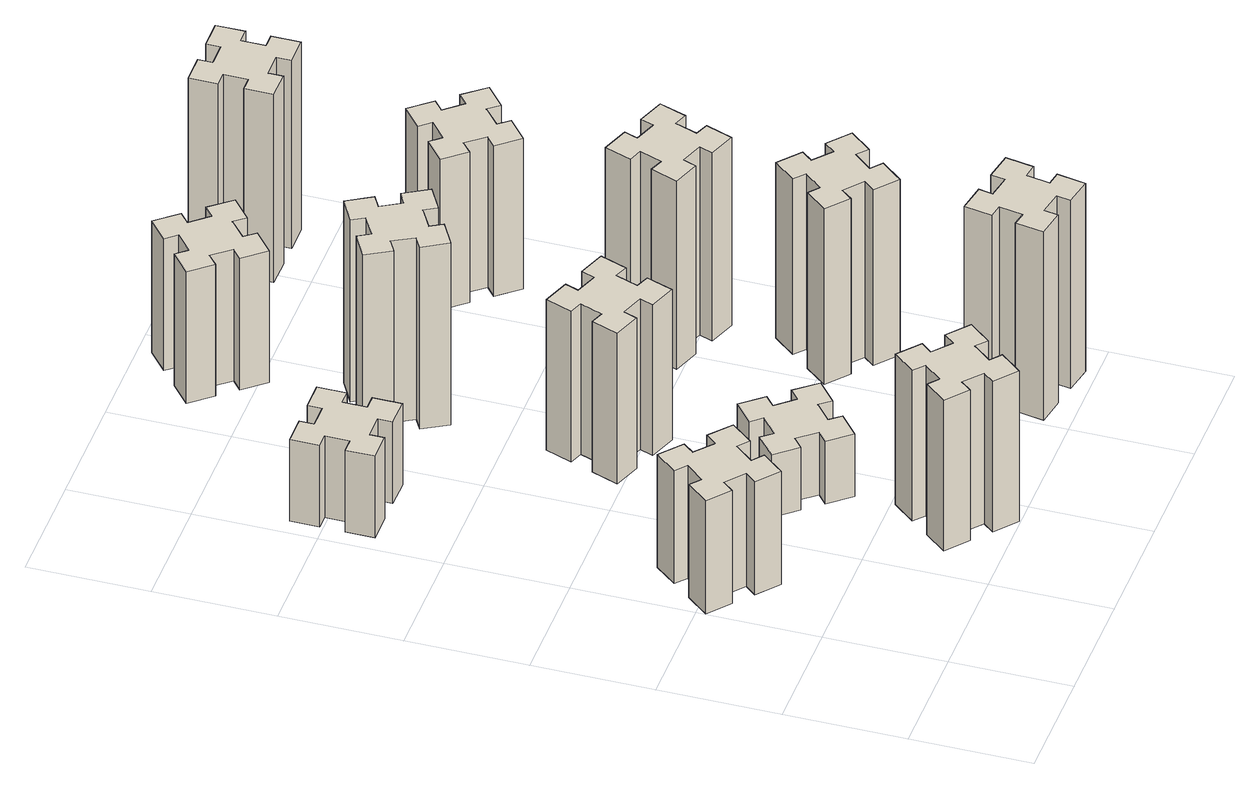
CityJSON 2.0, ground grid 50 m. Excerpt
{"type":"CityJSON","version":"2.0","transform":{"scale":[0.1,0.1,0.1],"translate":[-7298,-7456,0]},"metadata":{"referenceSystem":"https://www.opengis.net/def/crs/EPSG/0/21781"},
"CityObjects":{
"building1":{"type":"Building","attributes":{"class":"1000","function":"1000","usage":"1000","yearOfConstruction":2016,"roofType":"1000","measuredHeight":54,"storeysAboveGround":30,"storeysBelowGround":0},"geometry":[{"type":"Solid","lod":"1","boundaries":[[[[0,1,2,3,4,5,6,7,8,9,10,11,12,13,14,15,16,17,18,19]],[[17,16,20,21]],[[16,15,22,20]],[[15,14,23,22]],[[14,13,24,23]],[[13,12,25,24]],[[12,11,26,25]],[[11,10,27,26]],[[10,9,28,27]],[[9,8,29,28]],[[8,7,30,29]],[[7,6,31,30]],[[6,5,32,31]],[[5,4,33,32]],[[4,3,34,33]],[[3,2,35,34]],[[2,1,36,35]],[[1,0,37,36]],[[0,19,38,37]],[[19,18,39,38]],[[18,17,21,39]],[[24,25,26,27,28,29,30,31,32,33,34,35,36,37,38,39,21,20,22,23]]]]}]},
"building2":{"type":"Building","attributes":{"class":"1000","function":"1000","usage":"1000","yearOfConstruction":2016,"roofType":"1000","measuredHeight":72,"storeysAboveGround":30,"storeysBelowGround":0},"geometry":[{"type":"Solid","lod":"1","boundaries":[[[[40,41,42,43,44,45,46,47,48,49,50,51,52,53,54,55,56,57,58,59]],[[57,56,60,61]],[[56,55,62,60]],[[55,54,63,62]],[[54,53,64,63]],[[53,52,65,64]],[[52,51,66,65]],[[51,50,67,66]],[[50,49,68,67]],[[49,48,69,68]],[[48,47,70,69]],[[47,46,71,70]],[[46,45,72,71]],[[45,44,73,72]],[[44,43,74,73]],[[43,42,75,74]],[[42,41,76,75]],[[41,40,77,76]],[[40,59,78,77]],[[59,58,79,78]],[[58,57,61,79]],[[64,65,66,67,68,69,70,71,72,73,74,75,76,77,78,79,61,60,62,63]]]]}]},
"building3":{"type":"Building","attributes":{"class":"1000","function":"1000","usage":"1000","yearOfConstruction":2016,"roofType":"1000","measuredHeight":39,"storeysAboveGround":30,"storeysBelowGround":0},"geometry":[{"type":"Solid","lod":"1","boundaries":[[[[80,81,82,83,84,85,86,87,88,89,90,91,92,93,94,95,96,97,98,99]],[[97,96,100,101]],[[96,95,102,100]],[[95,94,103,102]],[[94,93,104,103]],[[93,92,105,104]],[[92,91,106,105]],[[91,90,107,106]],[[90,89,108,107]],[[89,88,109,108]],[[88,87,110,109]],[[87,86,111,110]],[[86,85,112,111]],[[85,84,113,112]],[[84,83,114,113]],[[83,82,115,114]],[[82,81,116,115]],[[81,80,117,116]],[[80,99,118,117]],[[99,98,119,118]],[[98,97,101,119]],[[104,105,106,107,108,109,110,111,112,113,114,115,116,117,118,119,101,100,102,103]]]]}]},
"building4":{"type":"Building","attributes":{"class":"1000","function":"1000","usage":"1000","yearOfConstruction":2016,"roofType":"1000","measuredHeight":30,"storeysAboveGround":30,"storeysBelowGround":0},"geometry":[{"type":"Solid","lod":"1","boundaries":[[[[120,121,122,123,124,125,126,127,128,129,130,131,132,133,134,135,136,137,138,139]],[[137,136,140,141]],[[136,135,142,140]],[[135,134,143,142]],[[134,133,144,143]],[[133,132,145,144]],[[132,131,146,145]],[[131,130,147,146]],[[130,129,148,147]],[[129,128,149,148]],[[128,127,150,149]],[[127,126,151,150]],[[126,125,152,151]],[[125,124,153,152]],[[124,123,154,153]],[[123,122,155,154]],[[122,121,156,155]],[[121,120,157,156]],[[120,139,158,157]],[[139,138,159,158]],[[138,137,141,159]],[[144,145,146,147,148,149,150,151,152,153,154,155,156,157,158,159,141,140,142,143]]]]}]},
"building5":{"type":"Building","attributes":{"class":"1000","function":"1000","usage":"1000","yearOfConstruction":2016,"roofType":"1000","measuredHeight":72,"storeysAboveGround":30,"storeysBelowGround":0},"geometry":[{"type":"Solid","lod":"1","boundaries":[[[[160,161,162,163,164,165,166,167,168,169,170,171,172,173,174,175,176,177,178,179]],[[177,176,180,181]],[[176,175,182,180]],[[175,174,183,182]],[[174,173,184,183]],[[173,172,185,184]],[[172,171,186,185]],[[171,170,187,186]],[[170,169,188,187]],[[169,168,189,188]],[[168,167,190,189]],[[167,166,191,190]],[[166,165,192,191]],[[165,164,193,192]],[[164,163,194,193]],[[163,162,195,194]],[[162,161,196,195]],[[161,160,197,196]],[[160,179,198,197]],[[179,178,199,198]],[[178,177,181,199]],[[184,185,186,187,188,189,190,191,192,193,194,195,196,197,198,199,181,180,182,183]]]]}]},
"building6":{"type":"Building","attributes":{"class":"1000","function":"1000","usage":"1000","yearOfConstruction":2016,"roofType":"1000","measuredHeight":87,"storeysAboveGround":30,"storeysBelowGround":0},"geometry":[{"type":"Solid","lod":"1","boundaries":[[[[200,201,202,203,204,205,206,207,208,209,210,211,212,213,214,215,216,217,218,219]],[[217,216,220,221]],[[216,215,222,220]],[[215,214,223,222]],[[214,213,224,223]],[[213,212,225,224]],[[212,211,226,225]],[[211,210,227,226]],[[210,209,228,227]],[[209,208,229,228]],[[208,207,230,229]],[[207,206,231,230]],[[206,205,232,231]],[[205,204,233,232]],[[204,203,234,233]],[[203,202,235,234]],[[202,201,236,235]],[[201,200,237,236]],[[200,219,238,237]],[[219,218,239,238]],[[218,217,221,239]],[[224,225,226,227,228,229,230,231,232,233,234,235,236,237,238,239,221,220,222,223]]]]}]},
"building7":{"type":"Building","attributes":{"class":"1000","function":"1000","usage":"1000","yearOfConstruction":2016,"roofType":"1000","measuredHeight":90,"storeysAboveGround":30,"storeysBelowGround":0},"geometry":[{"type":"Solid","lod":"1","boundaries":[[[[240,241,242,243,244,245,246,247,248,249,250,251,252,253,254,255,256,257,258,259]],[[257,256,260,261]],[[256,255,262,260]],[[255,254,263,262]],[[254,253,264,263]],[[253,252,265,264]],[[252,251,266,265]],[[251,250,267,266]],[[250,249,268,267]],[[249,248,269,268]],[[248,247,270,269]],[[247,246,271,270]],[[246,245,272,271]],[[245,244,273,272]],[[244,243,274,273]],[[243,242,275,274]],[[242,241,276,275]],[[241,240,277,276]],[[240,259,278,277]],[[259,258,279,278]],[[258,257,261,279]],[[264,265,266,267,268,269,270,271,272,273,274,275,276,277,278,279,261,260,262,263]]]]}]},
"building8":{"type":"Building","attributes":{"class":"1000","function":"1000","usage":"1000","yearOfConstruction":2016,"roofType":"1000","measuredHeight":63,"storeysAboveGround":30,"storeysBelowGround":0},"geometry":[{"type":"Solid","lod":"1","boundaries":[[[[280,281,282,283,284,285,286,287,288,289,290,291,292,293,294,295,296,297,298,299]],[[297,296,300,301]],[[296,295,302,300]],[[295,294,303,302]],[[294,293,304,303]],[[293,292,305,304]],[[292,291,306,305]],[[291,290,307,306]],[[290,289,308,307]],[[289,288,309,308]],[[288,287,310,309]],[[287,286,311,310]],[[286,285,312,311]],[[285,284,313,312]],[[284,283,314,313]],[[283,282,315,314]],[[282,281,316,315]],[[281,280,317,316]],[[280,299,318,317]],[[299,298,319,318]],[[298,297,301,319]],[[304,305,306,307,308,309,310,311,312,313,314,315,316,317,318,319,301,300,302,303]]]]}]},
"building9":{"type":"Building","attributes":{"class":"1000","function":"1000","usage":"1000","yearOfConstruction":2016,"roofType":"1000","measuredHeight":84,"storeysAboveGround":30,"storeysBelowGround":0},"geometry":[{"type":"Solid","lod":"1","boundaries":[[[[320,321,322,323,324,325,326,327,328,329,330,331,332,333,334,335,336,337,338,339]],[[337,336,340,341]],[[336,335,342,340]],[[335,334,343,342]],[[334,333,344,343]],[[333,332,345,344]],[[332,331,346,345]],[[331,330,347,346]],[[330,329,348,347]],[[329,328,349,348]],[[328,327,350,349]],[[327,326,351,350]],[[326,325,352,351]],[[325,324,353,352]],[[324,323,354,353]],[[323,322,355,354]],[[322,321,356,355]],[[321,320,357,356]],[[320,339,358,357]],[[339,338,359,358]],[[338,337,341,359]],[[344,345,346,347,348,349,350,351,352,353,354,355,356,357,358,359,341,340,342,343]]]]}]},
"building10":{"type":"Building","attributes":{"class":"1000","function":"1000","usage":"1000","yearOfConstruction":2016,"roofType":"1000","measuredHeight":90,"storeysAboveGround":30,"storeysBelowGround":0},"geometry":[{"type":"Solid","lod":"1","boundaries":[[[[360,361,362,363,364,365,366,367,368,369,370,371,372,373,374,375,376,377,378,379]],[[377,376,380,381]],[[376,375,382,380]],[[375,374,383,382]],[[374,373,384,383]],[[373,372,385,384]],[[372,371,386,385]],[[371,370,387,386]],[[370,369,388,387]],[[369,368,389,388]],[[368,367,390,389]],[[367,366,391,390]],[[366,365,392,391]],[[365,364,393,392]],[[364,363,394,393]],[[363,362,395,394]],[[362,361,396,395]],[[361,360,397,396]],[[360,379,398,397]],[[379,378,399,398]],[[378,377,381,399]],[[384,385,386,387,388,389,390,391,392,393,394,395,396,397,398,399,381,380,382,383]]]]}]},
"building11":{"type":"Building","attributes":{"class":"1000","function":"1000","usage":"1000","yearOfConstruction":2016,"roofType":"1000","measuredHeight":72,"storeysAboveGround":30,"storeysBelowGround":0},"geometry":[{"type":"Solid","lod":"1","boundaries":[[[[400,401,402,403,404,405,406,407,408,409,410,411,412,413,414,415,416,417,418,419]],[[417,416,420,421]],[[416,415,422,420]],[[415,414,423,422]],[[414,413,424,423]],[[413,412,425,424]],[[412,411,426,425]],[[411,410,427,426]],[[410,409,428,427]],[[409,408,429,428]],[[408,407,430,429]],[[407,406,431,430]],[[406,405,432,431]],[[405,404,433,432]],[[404,403,434,433]],[[403,402,435,434]],[[402,401,436,435]],[[401,400,437,436]],[[400,419,438,437]],[[419,418,439,438]],[[418,417,421,439]],[[424,425,426,427,428,429,430,431,432,433,434,435,436,437,438,439,421,420,422,423]]]]}]},
"building12":{"type":"Building","attributes":{"class":"1000","function":"1000","usage":"1000","yearOfConstruction":2016,"roofType":"1000","measuredHeight":90,"storeysAboveGround":30,"storeysBelowGround":0},"geometry":[{"type":"Solid","lod":"1","boundaries":[[[[440,441,442,443,444,445,446,447,448,449,450,451,452,453,454,455,456,457,458,459]],[[457,456,460,461]],[[456,455,462,460]],[[455,454,463,462]],[[454,453,464,463]],[[453,452,465,464]],[[452,451,466,465]],[[451,450,467,466]],[[450,449,468,467]],[[449,448,469,468]],[[448,447,470,469]],[[447,446,471,470]],[[446,445,472,471]],[[445,444,473,472]],[[444,443,474,473]],[[443,442,475,474]],[[442,441,476,475]],[[441,440,477,476]],[[440,459,478,477]],[[459,458,479,478]],[[458,457,461,479]],[[464,465,466,467,468,469,470,471,472,473,474,475,476,477,478,479,461,460,462,463]]]]}]}
},
"vertices":[
[136,933,0],[213,869,0],[174,823,0],[266,746,0],[343,838,0],[297,876,0],[362,953,0],[408,914,0],[485,1006,0],[393,1083,0],[354,1037,0],[278,1102,0],[316,1148,0],[224,1225,0],[147,1133,0],[193,1094,0],[129,1018,0],[83,1056,0],[6,964,0],[98,887,0],[129,1018,540],[83,1056,540],[193,1094,540],[147,1133,540],[224,1225,540],[316,1148,540],[278,1102,540],[354,1037,540],[393,1083,540],[485,1006,540],[408,914,540],[362,953,540],[297,876,540],[343,838,540],[266,746,540],[174,823,540],[213,869,540],[136,933,540],[98,887,540],[6,964,540],
[776,193,0],[853,129,0],[814,83,0],[906,6,0],[983,98,0],[937,136,0],[1002,213,0],[1048,174,0],[1125,266,0],[1033,343,0],[994,297,0],[918,362,0],[956,408,0],[864,485,0],[787,393,0],[833,354,0],[769,278,0],[723,316,0],[646,224,0],[738,147,0],[769,278,720],[723,316,720],[833,354,720],[787,393,720],[864,485,720],[956,408,720],[918,362,720],[994,297,720],[1033,343,720],[1125,266,720],[1048,174,720],[1002,213,720],[937,136,720],[983,98,720],[906,6,720],[814,83,720],[853,129,720],[776,193,720],[738,147,720],[646,224,720],
[355,2415,0],[355,2515,0],[415,2515,0],[415,2635,0],[295,2635,0],[295,2575,0],[195,2575,0],[195,2635,0],[75,2635,0],[75,2515,0],[135,2515,0],[135,2415,0],[75,2415,0],[75,2295,0],[195,2295,0],[195,2355,0],[295,2355,0],[295,2295,0],[415,2295,0],[415,2415,0],[295,2355,390],[295,2295,390],[195,2355,390],[195,2295,390],[75,2295,390],[75,2415,390],[135,2415,390],[135,2515,390],[75,2515,390],[75,2635,390],[195,2635,390],[195,2575,390],[295,2575,390],[295,2635,390],[415,2635,390],[415,2515,390],[355,2515,390],[355,2415,390],[415,2415,390],[415,2295,390],
[853,1002,0],[776,937,0],[738,983,0],[646,906,0],[723,814,0],[769,853,0],[833,776,0],[787,738,0],[864,646,0],[956,723,0],[918,769,0],[994,833,0],[1033,787,0],[1125,864,0],[1048,956,0],[1002,918,0],[937,994,0],[983,1033,0],[906,1125,0],[814,1048,0],[937,994,300],[983,1033,300],[1002,918,300],[1048,956,300],[1125,864,300],[1033,787,300],[994,833,300],[918,769,300],[956,723,300],[864,646,300],[787,738,300],[833,776,300],[769,853,300],[723,814,300],[646,906,300],[738,983,300],[776,937,300],[853,1002,300],[814,1048,300],[906,1125,300],
[972,1541,0],[1006,1635,0],[1062,1614,0],[1103,1727,0],[990,1768,0],[970,1712,0],[876,1746,0],[897,1802,0],[784,1843,0],[743,1730,0],[799,1710,0],[765,1616,0],[709,1637,0],[667,1524,0],[780,1483,0],[801,1539,0],[895,1505,0],[874,1449,0],[987,1407,0],[1028,1520,0],[895,1505,720],[874,1449,720],[801,1539,720],[780,1483,720],[667,1524,720],[709,1637,720],[765,1616,720],[799,1710,720],[743,1730,720],[784,1843,720],[897,1802,720],[876,1746,720],[970,1712,720],[990,1768,720],[1103,1727,720],[1062,1614,720],[1006,1635,720],[972,1541,720],[1028,1520,720],[987,1407,720],
[765,2454,0],[815,2367,0],[763,2337,0],[823,2233,0],[927,2293,0],[897,2345,0],[984,2395,0],[1014,2343,0],[1118,2403,0],[1058,2507,0],[1006,2477,0],[956,2564,0],[1008,2594,0],[948,2698,0],[844,2638,0],[874,2586,0],[787,2536,0],[757,2588,0],[653,2528,0],[713,2424,0],[787,2536,870],[757,2588,870],[874,2586,870],[844,2638,870],[948,2698,870],[1008,2594,870],[956,2564,870],[1006,2477,870],[1058,2507,870],[1118,2403,870],[1014,2343,870],[984,2395,870],[897,2345,870],[927,2293,870],[823,2233,870],[763,2337,870],[815,2367,870],[765,2454,870],[713,2424,870],[653,2528,870],
[1794,345,0],[1695,362,0],[1706,421,0],[1587,442,0],[1567,324,0],[1626,314,0],[1608,215,0],[1549,226,0],[1528,107,0],[1647,87,0],[1657,146,0],[1755,128,0],[1745,69,0],[1863,48,0],[1884,167,0],[1825,177,0],[1842,275,0],[1901,265,0],[1922,383,0],[1804,404,0],[1842,275,900],[1901,265,900],[1825,177,900],[1884,167,900],[1863,48,900],[1745,69,900],[1755,128,900],[1657,146,900],[1647,87,900],[1528,107,900],[1549,226,900],[1608,215,900],[1626,314,900],[1567,324,900],[1587,442,900],[1706,421,900],[1695,362,900],[1794,345,900],[1804,404,900],[1922,383,900],
[1002,3238,0],[937,3314,0],[983,3353,0],[906,3445,0],[814,3368,0],[853,3322,0],[776,3257,0],[738,3303,0],[646,3226,0],[723,3134,0],[769,3173,0],[833,3096,0],[787,3058,0],[864,2966,0],[956,3043,0],[918,3089,0],[994,3153,0],[1033,3107,0],[1125,3184,0],[1048,3276,0],[994,3153,630],[1033,3107,630],[918,3089,630],[956,3043,630],[864,2966,630],[787,3058,630],[833,3096,630],[769,3173,630],[723,3134,630],[646,3226,630],[738,3303,630],[776,3257,630],[853,3322,630],[814,3368,630],[906,3445,630],[983,3353,630],[937,3314,630],[1002,3238,630],[1048,3276,630],[1125,3184,630],
[1834,1037,0],[1758,1102,0],[1796,1148,0],[1704,1225,0],[1627,1133,0],[1673,1094,0],[1609,1018,0],[1563,1056,0],[1486,964,0],[1578,887,0],[1616,933,0],[1693,869,0],[1654,823,0],[1746,746,0],[1823,838,0],[1777,876,0],[1842,953,0],[1888,914,0],[1965,1006,0],[1873,1083,0],[1842,953,840],[1888,914,840],[1777,876,840],[1823,838,840],[1746,746,840],[1654,823,840],[1693,869,840],[1616,933,840],[1578,887,840],[1486,964,840],[1563,1056,840],[1609,1018,840],[1673,1094,840],[1627,1133,840],[1704,1225,840],[1796,1148,840],[1758,1102,840],[1834,1037,840],[1873,1083,840],[1965,1006,840],
[1710,1712,0],[1616,1746,0],[1637,1802,0],[1524,1843,0],[1483,1730,0],[1539,1710,0],[1505,1616,0],[1449,1637,0],[1407,1524,0],[1520,1483,0],[1541,1539,0],[1635,1505,0],[1614,1449,0],[1727,1407,0],[1768,1520,0],[1712,1541,0],[1746,1635,0],[1802,1614,0],[1843,1727,0],[1730,1768,0],[1746,1635,900],[1802,1614,900],[1712,1541,900],[1768,1520,900],[1727,1407,900],[1614,1449,900],[1635,1505,900],[1541,1539,900],[1520,1483,900],[1407,1524,900],[1449,1637,900],[1505,1616,900],[1539,1710,900],[1483,1730,900],[1524,1843,900],[1637,1802,900],[1616,1746,900],[1710,1712,900],[1730,1768,900],[1843,1727,900],
[1609,2433,0],[1673,2356,0],[1627,2318,0],[1704,2226,0],[1796,2303,0],[1758,2349,0],[1834,2413,0],[1873,2367,0],[1965,2444,0],[1888,2536,0],[1842,2498,0],[1777,2574,0],[1823,2613,0],[1746,2705,0],[1654,2628,0],[1693,2582,0],[1616,2517,0],[1578,2563,0],[1486,2486,0],[1563,2394,0],[1616,2517,720],[1578,2563,720],[1693,2582,720],[1654,2628,720],[1746,2705,720],[1823,2613,720],[1777,2574,720],[1842,2498,720],[1888,2536,720],[1965,2444,720],[1873,2367,720],[1834,2413,720],[1758,2349,720],[1796,2303,720],[1704,2226,720],[1627,2318,720],[1673,2356,720],[1609,2433,720],[1563,2394,720],[1486,2486,720],
[1575,3195,0],[1675,3195,0],[1675,3135,0],[1795,3135,0],[1795,3255,0],[1735,3255,0],[1735,3355,0],[1795,3355,0],[1795,3475,0],[1675,3475,0],[1675,3415,0],[1575,3415,0],[1575,3475,0],[1455,3475,0],[1455,3355,0],[1515,3355,0],[1515,3255,0],[1455,3255,0],[1455,3135,0],[1575,3135,0],[1515,3255,900],[1455,3255,900],[1515,3355,900],[1455,3355,900],[1455,3475,900],[1575,3475,900],[1575,3415,900],[1675,3415,900],[1675,3475,900],[1795,3475,900],[1795,3355,900],[1735,3355,900],[1735,3255,900],[1795,3255,900],[1795,3135,900],[1675,3135,900],[1675,3195,900],[1575,3195,900],[1575,3135,900],[1455,3135,900]
]}
